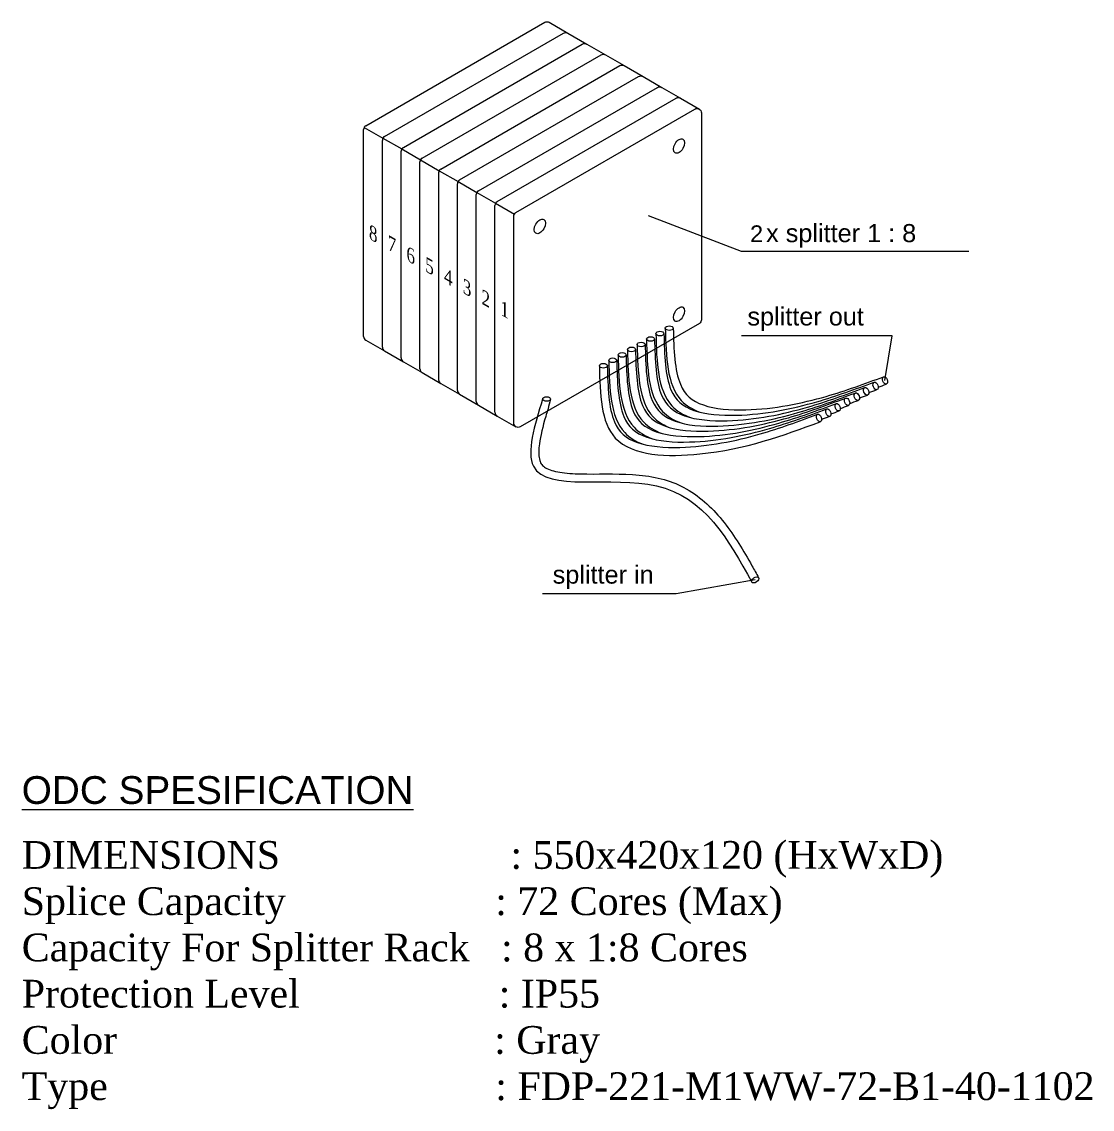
# Model space of a CAD drawing. Header units: metres. Extents: x 13679654 to 13688052, y 67972 to 70803.
# Drawn here: x 13684557.2 to 13684658.7, y 70465.3 to 70568.3 of the extents above; entities that cross this region are included whole.
import ezdxf
from ezdxf.enums import TextEntityAlignment as Align

# ---------------------------------------------------------------- set-up
doc = ezdxf.new("R2010")
doc.units = ezdxf.units.M
doc.header["$MEASUREMENT"] = 0
doc.layers.add('FDT STRUCTURE', color=7, linetype='Continuous')
doc.styles.get("Standard").update_dxf_attribs({"font": 'arial.ttf'})
doc.styles.add('Times-Roman', font='times.ttf')
doc.dimstyles.get("Standard").update_dxf_attribs({"dimtxt": 0.18, "dimasz": 0.18, "dimexe": 0.18, "dimexo": 0.0625, "dimgap": 0.09, "dimtad": 0, "dimtih": 1, "dimtoh": 1, "dimdec": 4, "dimzin": 0, "dimdsep": 46, "dimtxsty": 'Standard', "dimcen": 0.09, "dimadec": 0, "dimazin": 0, "dimtfac": 1, "dimtdec": 4, "dimtofl": 0, "dimtmove": 0, "dimatfit": 3, "dimfxl": 1, "dimtolj": 1, "dimtzin": 0, "dimarcsym": 0})

msp = doc.modelspace()

# ---------------------------------------------------------------- linework, layer by layer
at = {"layer": 'FDT STRUCTURE'}
for p, q in [((13684589.63, 70538.52), (13684589.63, 70558.13)), ((13684591.41, 70537.5), (13684591.41, 70557.1)), ((13684593.19, 70536.47), (13684593.19, 70556.07)), ((13684594.97, 70535.44), (13684594.97, 70555.05)), ((13684596.75, 70534.41), (13684596.75, 70554.02)), ((13684598.53, 70533.39), (13684598.53, 70552.99)), ((13684600.31, 70532.36), (13684600.31, 70551.96)), ((13684602.09, 70531.33), (13684602.09, 70550.93))]:
    msp.add_line(p, q, dxfattribs=at)
for points in [[(13684589.84, 70558.48), (13684606.81, 70568.29, -0.267949), (13684607.23, 70568.29)], [(13684591.62, 70557.46), (13684608.59, 70567.26, -0.267949), (13684609.01, 70567.26)], [(13684593.4, 70556.43), (13684610.37, 70566.23, -0.267949), (13684610.79, 70566.23)], [(13684595.18, 70555.4), (13684612.15, 70565.2, -0.267949), (13684612.57, 70565.2)], [(13684596.96, 70554.37), (13684613.93, 70564.18, -0.267949), (13684614.35, 70564.18)], [(13684598.74, 70553.35), (13684615.71, 70563.15, -0.267949), (13684616.13, 70563.15)], [(13684600.52, 70552.32), (13684617.49, 70562.12, -0.267949), (13684617.91, 70562.12)], [(13684602.3, 70551.29), (13684619.27, 70561.09, -0.267949), (13684619.69, 70561.09)]]:
    msp.add_lwpolyline(points, format="xyb", dxfattribs=at)
for points in [[(13684607.23, 70568.29), (13684609.01, 70567.26)], [(13684609.01, 70567.26), (13684610.79, 70566.23)], [(13684610.79, 70566.23), (13684612.57, 70565.2)], [(13684612.57, 70565.2), (13684614.35, 70564.18)], [(13684614.35, 70564.18), (13684616.13, 70563.15)], [(13684616.13, 70563.15), (13684617.91, 70562.12)], [(13684617.91, 70562.12), (13684619.69, 70561.09)], [(13684619.69, 70561.09), (13684621.47, 70560.06)], [(13684589.69, 70558.33), (13684591.47, 70557.31)], [(13684591.47, 70557.31), (13684593.25, 70556.28)], [(13684593.25, 70556.28), (13684595.03, 70555.25)], [(13684595.03, 70555.25), (13684596.81, 70554.22)], [(13684596.81, 70554.22), (13684598.59, 70553.2)], [(13684598.59, 70553.2), (13684600.37, 70552.17)], [(13684600.37, 70552.17), (13684602.15, 70551.14)], [(13684602.15, 70551.14), (13684603.93, 70550.11)], [(13684589.84, 70538.17), (13684591.62, 70537.14)], [(13684591.62, 70537.14), (13684593.4, 70536.11)], [(13684593.4, 70536.11), (13684595.18, 70535.09)], [(13684595.18, 70535.09), (13684596.96, 70534.06)], [(13684596.96, 70534.06), (13684598.74, 70533.03)], [(13684598.74, 70533.03), (13684600.52, 70532)], [(13684600.52, 70532), (13684602.3, 70530.97)], [(13684602.3, 70530.97), (13684604.08, 70529.95)], [(13684626.76, 70515.43), (13684619.26, 70514.12), (13684606.59, 70514.12)]]:
    msp.add_lwpolyline(points, dxfattribs=at)
msp.add_lwpolyline([(13684603.87, 70530.3), (13684603.87, 70549.91, -0.267949), (13684604.08, 70550.26), (13684621.05, 70560.06, -0.57735), (13684621.67, 70559.71), (13684621.67, 70540.1, -0.267949), (13684621.47, 70539.75), (13684604.49, 70529.95, -0.57735)], format="xyb", close=True, dxfattribs=at)
for centre, start, end in [((13684619.48, 70560.74), 60, 120), ((13684590.04, 70558.13), 120, 180), ((13684591.82, 70557.1), 120, 180), ((13684593.6, 70556.07), 120, 180), ((13684595.38, 70555.05), 120, 180), ((13684597.16, 70554.02), 120, 180), ((13684598.94, 70552.99), 120, 180), ((13684600.72, 70551.96), 120, 180), ((13684602.5, 70550.93), 120, 180), ((13684590.04, 70538.52), 180, 240), ((13684591.82, 70537.5), 180, 240), ((13684593.6, 70536.47), 180, 240), ((13684595.38, 70535.44), 180, 240), ((13684597.16, 70534.41), 180, 240), ((13684598.94, 70533.39), 180, 240), ((13684600.72, 70532.36), 180, 240), ((13684602.5, 70531.33), 180, 240)]:
    msp.add_arc(centre, 0.411, start, end, dxfattribs=at)
for centre, major_axis, ratio in [((13684619.54, 70556.56), (-0.378, -0.654), 0.57735), ((13684606.34, 70548.94), (-0.378, -0.654), 0.57735), ((13684619.54, 70540.62), (-0.378, -0.654), 0.57735), ((13684618.62, 70539.3), (-0.378, 0), 0.57735), ((13684616.84, 70538.27), (-0.378, 0), 0.57735), ((13684617.73, 70538.78), (-0.378, 0), 0.57735), ((13684615.04, 70537.28), (-0.378, 0), 0.57735), ((13684615.95, 70537.75), (-0.378, 0), 0.57735), ((13684613.26, 70536.25), (-0.378, 0), 0.57735), ((13684614.15, 70536.76), (-0.378, 0), 0.57735), ((13684612.37, 70535.73), (-0.378, 0), 0.57735), ((13684639.07, 70534.34), (0.13, -0.353), 0.598168), ((13684637.29, 70533.31), (0.13, -0.353), 0.598168), ((13684638.18, 70533.82), (0.13, -0.353), 0.598168), ((13684606.99, 70532.58), (-0.378, 0), 0.57735), ((13684634.59, 70531.8), (0.13, -0.353), 0.598168), ((13684635.48, 70532.32), (0.13, -0.353), 0.598168), ((13684636.4, 70532.8), (0.13, -0.353), 0.598168), ((13684632.81, 70530.78), (0.13, -0.353), 0.598168), ((13684633.7, 70531.29), (0.13, -0.353), 0.598168), ((13684626.76, 70515.43), (-0.324, -0.218), 0.58247)]:
    msp.add_ellipse(centre, major_axis=major_axis, ratio=ratio, dxfattribs=at)
for points, knots in [([(13684617.35, 70538.78), (13684617.42, 70536.1), (13684617.5, 70532.52), (13684619.93, 70531.08), (13684620.63, 70530.82)], [0, 0, 0, 0, 0.2148662, 0.2858208, 0.2858208, 0.2858208, 0.2858208]), ([(13684618.11, 70538.8), (13684618.15, 70536.75), (13684618.23, 70534.76), (13684619.2, 70532.46), (13684619.86, 70531.89), (13684622.06, 70531.12), (13684623.51, 70531), (13684627.72, 70531.12), (13684630.28, 70531.65), (13684634.47, 70532.86), (13684636.25, 70533.52), (13684638.05, 70534.18)], [0, 0, 0, 0, 0.1638999, 0.1638999, 0.2888429, 0.2888429, 0.4137858, 0.4137858, 0.6423938, 0.6423938, 0.8263053, 0.8263053, 0.8263053, 0.8263053]), ([(13684618.24, 70539.3), (13684618.31, 70536.61), (13684618.39, 70533.03), (13684620.82, 70531.59), (13684621.52, 70531.34)], [0, 0, 0, 0, 0.2148662, 0.2858208, 0.2858208, 0.2858208, 0.2858208]), ([(13684619, 70539.31), (13684619.04, 70537.26), (13684619.12, 70535.28), (13684620.09, 70532.98), (13684620.75, 70532.4), (13684622.95, 70531.63), (13684624.4, 70531.51), (13684628.61, 70531.64), (13684631.17, 70532.16), (13684635.36, 70533.37), (13684637.14, 70534.03), (13684638.94, 70534.69)], [0, 0, 0, 0, 0.1638999, 0.1638999, 0.2888429, 0.2888429, 0.4137858, 0.4137858, 0.6423938, 0.6423938, 0.8263053, 0.8263053, 0.8263053, 0.8263053]), ([(13684615.57, 70537.75), (13684615.64, 70535.07), (13684615.72, 70531.59), (13684618.02, 70530.13), (13684618.62, 70529.89)], [0, 0, 0, 0, 0.2148662, 0.2778992, 0.2778992, 0.2778992, 0.2778992]), ([(13684616.33, 70537.77), (13684616.37, 70535.72), (13684616.45, 70533.74), (13684617.42, 70531.44), (13684618.08, 70530.86), (13684620.28, 70530.09), (13684621.73, 70529.97), (13684625.94, 70530.1), (13684628.5, 70530.62), (13684632.69, 70531.83), (13684634.47, 70532.49), (13684636.27, 70533.15)], [0, 0, 0, 0, 0.1638999, 0.1638999, 0.2888429, 0.2888429, 0.4137858, 0.4137858, 0.6423938, 0.6423938, 0.8263053, 0.8263053, 0.8263053, 0.8263053]), ([(13684616.46, 70538.27), (13684616.53, 70535.58), (13684616.61, 70532.01), (13684619.04, 70530.56), (13684619.74, 70530.31)], [0, 0, 0, 0, 0.2148662, 0.2858208, 0.2858208, 0.2858208, 0.2858208]), ([(13684617.22, 70538.29), (13684617.26, 70536.24), (13684617.34, 70534.25), (13684618.31, 70531.95), (13684618.97, 70531.37), (13684621.17, 70530.6), (13684622.62, 70530.48), (13684626.83, 70530.61), (13684629.39, 70531.13), (13684633.58, 70532.35), (13684635.36, 70533), (13684637.16, 70533.66)], [0, 0, 0, 0, 0.1638999, 0.1638999, 0.2888429, 0.2888429, 0.4137858, 0.4137858, 0.6423938, 0.6423938, 0.8263053, 0.8263053, 0.8263053, 0.8263053]), ([(13684613.77, 70536.76), (13684613.83, 70534.07), (13684613.91, 70530.5), (13684616.34, 70529.06), (13684617.04, 70528.8)], [0, 0, 0, 0, 0.2148662, 0.2858208, 0.2858208, 0.2858208, 0.2858208]), ([(13684614.52, 70536.78), (13684614.57, 70534.73), (13684614.65, 70532.74), (13684615.61, 70530.44), (13684616.28, 70529.86), (13684618.48, 70529.1), (13684619.93, 70528.98), (13684624.13, 70529.1), (13684626.69, 70529.63), (13684630.89, 70530.84), (13684632.66, 70531.49), (13684634.46, 70532.16)], [0, 0, 0, 0, 0.1638999, 0.1638999, 0.2888429, 0.2888429, 0.4137858, 0.4137858, 0.6423938, 0.6423938, 0.8263053, 0.8263053, 0.8263053, 0.8263053]), ([(13684614.66, 70537.28), (13684614.72, 70534.59), (13684614.8, 70531.01), (13684617.23, 70529.57), (13684617.93, 70529.32)], [0, 0, 0, 0, 0.2148662, 0.2858208, 0.2858208, 0.2858208, 0.2858208]), ([(13684615.41, 70537.29), (13684615.46, 70535.24), (13684615.54, 70533.26), (13684616.5, 70530.96), (13684617.17, 70530.38), (13684619.37, 70529.61), (13684620.82, 70529.49), (13684625.02, 70529.62), (13684627.58, 70530.14), (13684631.78, 70531.35), (13684633.55, 70532.01), (13684635.35, 70532.67)], [0, 0, 0, 0, 0.1638999, 0.1638999, 0.2888429, 0.2888429, 0.4137858, 0.4137858, 0.6423938, 0.6423938, 0.8263053, 0.8263053, 0.8263053, 0.8263053]), ([(13684612.74, 70535.75), (13684612.79, 70533.7), (13684612.87, 70531.71), (13684613.83, 70529.42), (13684614.5, 70528.84), (13684616.7, 70528.07), (13684618.15, 70527.95), (13684622.35, 70528.08), (13684624.91, 70528.6), (13684629.11, 70529.81), (13684630.88, 70530.47), (13684632.68, 70531.13)], [0, 0, 0, 0, 0.1638999, 0.1638999, 0.2888429, 0.2888429, 0.4137858, 0.4137858, 0.6423938, 0.6423938, 0.8263053, 0.8263053, 0.8263053, 0.8263053]), ([(13684612.88, 70536.25), (13684612.94, 70533.56), (13684613.02, 70529.99), (13684615.45, 70528.54), (13684616.15, 70528.29)], [0, 0, 0, 0, 0.2148662, 0.2858208, 0.2858208, 0.2858208, 0.2858208]), ([(13684613.63, 70536.27), (13684613.68, 70534.22), (13684613.76, 70532.23), (13684614.72, 70529.93), (13684615.39, 70529.35), (13684617.59, 70528.58), (13684619.04, 70528.46), (13684623.24, 70528.59), (13684625.8, 70529.11), (13684630, 70530.33), (13684631.77, 70530.98), (13684633.57, 70531.64)], [0, 0, 0, 0, 0.1638999, 0.1638999, 0.2888429, 0.2888429, 0.4137858, 0.4137858, 0.6423938, 0.6423938, 0.8263053, 0.8263053, 0.8263053, 0.8263053]), ([(13684607.36, 70532.58), (13684607.19, 70531.87), (13684607.04, 70531.39), (13684606.62, 70529.98), (13684606.4, 70529.08), (13684606.23, 70527.83), (13684606.22, 70527.38), (13684606.3, 70526.84), (13684606.35, 70526.67), (13684606.48, 70526.41), (13684606.57, 70526.31), (13684606.81, 70526.11), (13684606.96, 70526.01), (13684607.54, 70525.76), (13684608.07, 70525.65), (13684609.32, 70525.51), (13684610.04, 70525.48), (13684612.35, 70525.46), (13684614.1, 70525.52), (13684616.58, 70525.3), (13684617.39, 70525.16), (13684618.89, 70524.73), (13684619.59, 70524.43), (13684621.66, 70523.26), (13684622.82, 70522.14), (13684624.81, 70519.61), (13684625.65, 70518.2), (13684626.67, 70516.4), (13684626.88, 70516.03), (13684627.09, 70515.65)], [0, 0, 0, 0, 0.603023, 0.603023, 1.809068, 1.809068, 2.622915, 2.622915, 3.138213, 3.138213, 3.653512, 3.653512, 4.16881, 4.16881, 5.159502, 5.159502, 6.150193, 6.150193, 8.137193, 8.137193, 9.123662, 9.123662, 10.110131, 10.110131, 12.315924, 12.315924, 14.521717, 14.521717, 15.104007, 15.104007, 15.104007, 15.104007])]:
    msp.add_open_spline(points, degree=3, knots=knots, dxfattribs=at)
for points in [[(13684611.99, 70535.73), (13684613.5, 70528.88), (13684621.5, 70527.37), (13684632.94, 70530.42)], [(13684606.61, 70532.58), (13684605.74, 70526.2), (13684617.4, 70524.35), (13684626.44, 70515.21)]]:
    msp.add_spline(points, degree=3, dxfattribs=at)
for points in [[(13684637.53, 70533.19), (13684637.79, 70533.28), (13684638.05, 70533.38), (13684638.31, 70533.47)], [(13684638.42, 70533.7), (13684638.68, 70533.8), (13684638.94, 70533.89), (13684639.2, 70533.99)], [(13684635.73, 70532.15), (13684635.99, 70532.25), (13684636.26, 70532.35), (13684636.53, 70532.44)], [(13684636.64, 70532.67), (13684636.9, 70532.77), (13684637.16, 70532.86), (13684637.42, 70532.96)], [(13684633.95, 70531.17), (13684634.21, 70531.26), (13684634.46, 70531.36), (13684634.72, 70531.45)], [(13684634.84, 70531.68), (13684635.1, 70531.78), (13684635.35, 70531.87), (13684635.61, 70531.97)], [(13684633.06, 70530.65), (13684633.32, 70530.75), (13684633.57, 70530.84), (13684633.83, 70530.94)]]:
    msp.add_open_spline(points, degree=3, dxfattribs=at)

# ---------------------------------------------------------------- texts
at = {"color": 7, "insert": (13684557.21, 70496.83), "char_height": 2.6301, "attachment_point": 1}
msp.add_mtext('{\\fArial|b0|i0|c0|p34;\\LODC SPESIFICATION}', dxfattribs=at)
at = {"color": 7, "insert": (13684557.21, 70490.68), "char_height": 2.6301, "width": 110.1052, "attachment_point": 1, "style": 'Times-Roman'}
msp.add_mtext('DIMENSIONS                      : 550x420x120 (HxWxD)\\PSplice Capacity                    : 72 Cores (Max)\\PCapacity For Splitter Rack   : 8 x 1:8 Cores\\PProtection Level                   : IP55\\PColor                                    : Gray\\PType                                     : FDP-221-M1WW-72-B1-40-1102', dxfattribs=at)
at = {"layer": 'FDT STRUCTURE', "style": 'Times-Roman', "oblique": 330}
for s, p in [('8', (13684590.85, 70548.08)), ('7', (13684592.63, 70547.06)), ('6', (13684594.41, 70546.03)), ('5', (13684596.19, 70545)), ('4', (13684597.97, 70543.97)), ('3', (13684599.75, 70542.95)), ('2', (13684601.53, 70541.92)), ('1', (13684603.31, 70540.89))]:
    msp.add_text(s, height=1.23, rotation=330, dxfattribs=at).set_placement(p, align=Align.MIDDLE_CENTER)
at = {"layer": 'FDT STRUCTURE'}
for s, height, p in [('2', 1.59, (13684626.28, 70547.45)), ('x splitter 1 : 8', 1.7135, (13684627.8, 70547.45)), ('splitter out', 1.7135, (13684626.03, 70539.55)), ('splitter in', 1.7135, (13684607.56, 70515.08))]:
    msp.add_text(s, height=height, dxfattribs=at).set_placement(p)

# ---------------------------------------------------------------- leaders
for points in [[(13684616.63, 70549.99), (13684625.45, 70546.58), (13684647.02, 70546.58)], [(13684639.07, 70534.34), (13684639.74, 70538.58), (13684625.47, 70538.58)]]:
    msp.add_leader(points, dimstyle='Standard', override={"dimgap": 0.09, "dimtad": 0}, dxfattribs=at)

doc.saveas('drawing.dxf')
